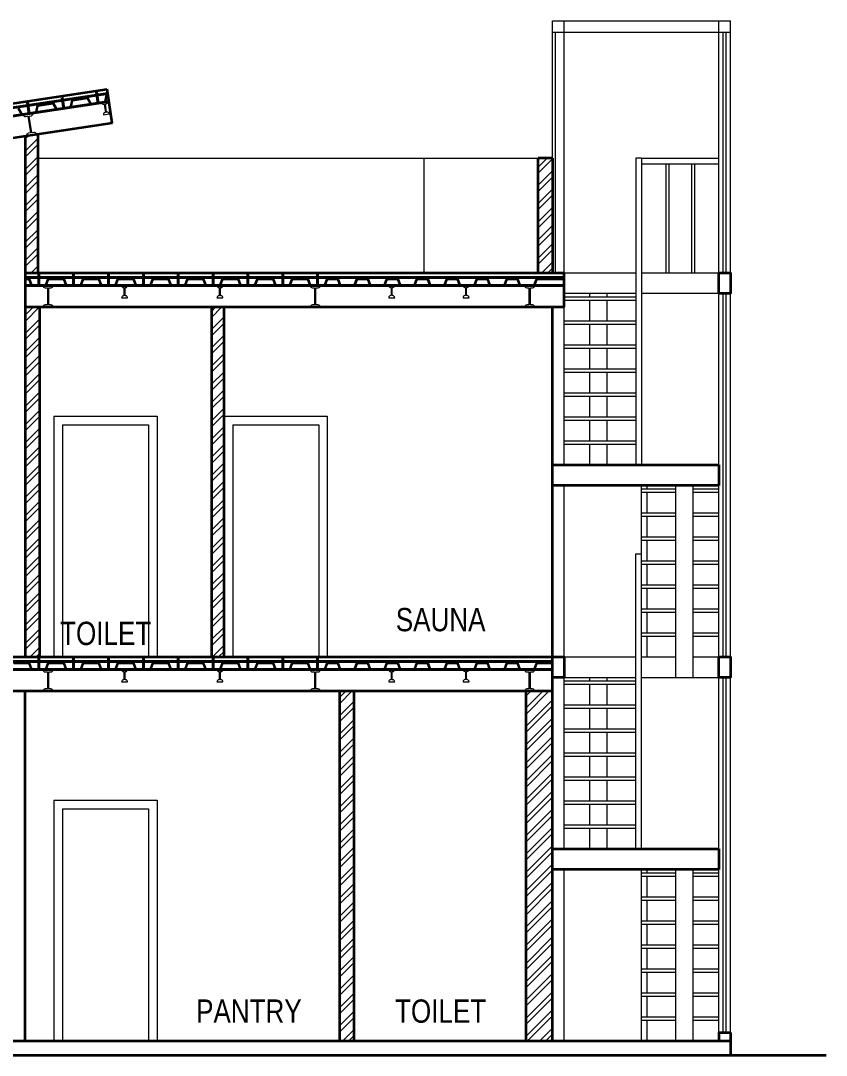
# Model space of a CAD drawing. Header units: millimetres. Extents: x 19543921 to 20171754, y -3528062 to -3222959.
# Drawn here: x 19776344 to 19783371, y -3390390 to -3381365 of the extents above; entities that cross this region are included whole.
import ezdxf

# ---------------------------------------------------------------- set-up
doc = ezdxf.new("R2010")
doc.units = ezdxf.units.MM
doc.header["$MEASUREMENT"] = 0
for name, color, linetype, lineweight in [('DOOR', 34, 'Continuous', 15), ('HACTH', 9, 'Continuous', 9), ('hatch LOW', 8, 'Continuous', 5), ('plate', 8, 'Continuous', 30), ('S-Trench', 47, 'Continuous', 40), ('SLAB SECTION', 253, 'Continuous', 40), ('Staircase', 6, 'Continuous', 13), ('steel post', 6, 'Continuous', 20), ('text', 142, 'Continuous', 9), ('wall', 1, 'Continuous', 35), ('wall line', 6, 'Continuous', 13), ('Windows', 4, 'Continuous', 13)]:
    doc.layers.add(name, color=color, linetype=linetype, lineweight=lineweight)
doc.layers.add('SectionCutEdges', color=7, linetype='Continuous')
doc.styles.add('DIM', font='arial.ttf', dxfattribs={"width": 0.8, "height": 45})
pattern_1 = [(45, (-371412.27, 129795.7), (-79.5495129, 79.5495129), []), (45, (-371359.24, 129795.7), (-79.5495129, 79.5495129), [])]

msp = doc.modelspace()

# ---------------------------------------------------------------- hatches: boundary and pattern name
at = {"layer": 'HACTH', "linetype": 'Continuous', "ltscale": 1000}
h = msp.add_hatch(dxfattribs=at)
h.set_pattern_fill('ANSI32', color=0, scale=300)
h.set_pattern_definition(pattern_1)
h.paths.add_polyline_path([(19776493.1, -3382355.8), (19776383.1, -3382372.4), (19776383.1, -3383564.7), (19776493.1, -3383564.7)])
h.paths.add_polyline_path([(19780983.2, -3382564.7), (19780858.2, -3382564.7), (19780858.2, -3383564.7), (19780983.2, -3383564.7)])
h = msp.add_hatch(dxfattribs=at)
h.set_pattern_fill('ANSI32', color=0, scale=300)
h.set_pattern_definition(pattern_1)
h.paths.add_polyline_path([(19776508.1, -3383864.7), (19776383.1, -3383864.7), (19776383.1, -3386914.7), (19776508.1, -3386914.7)])
h.paths.add_polyline_path([(19778118.1, -3383864.7), (19778008.1, -3383864.7), (19778008.1, -3386914.7), (19778118.1, -3386914.7)])
h = msp.add_hatch(dxfattribs=at)
h.set_pattern_fill('ANSI32', color=0, scale=300)
h.set_pattern_definition([(45, (-371412.27, 129445.7), (-79.5495129, 79.5495129), []), (45, (-371359.24, 129445.7), (-79.5495129, 79.5495129), [])])
h.paths.add_polyline_path([(19779253.2, -3387214.7), (19779128.2, -3387214.7), (19779128.2, -3390264.7), (19779253.2, -3390264.7)])
h = msp.add_hatch(dxfattribs=at)
h.set_pattern_fill('ANSI32', color=0, scale=300)
h.set_pattern_definition(pattern_1)
h.paths.add_polyline_path([(19780983.2, -3387214.7), (19780753.2, -3387214.7), (19780753.2, -3390264.7), (19780983.2, -3390264.7)])

# ---------------------------------------------------------------- linework, layer by layer
at = {"layer": 'DOOR', "linetype": 'Continuous', "ltscale": 1000}
for p, q in [((19776633.1, -3384814.7), (19777533.1, -3384814.7)), ((19776633.1, -3384814.7), (19776633.1, -3386914.7)), ((19777533.1, -3384814.7), (19777533.1, -3386914.7)), ((19776708.1, -3384889.7), (19777458.1, -3384889.7)), ((19776708.1, -3384889.7), (19776708.1, -3386914.7)), ((19777458.1, -3384889.7), (19777458.1, -3386914.7)), ((19776633.1, -3388164.7), (19777533.1, -3388164.7)), ((19776633.1, -3388164.7), (19776633.1, -3390264.7)), ((19777533.1, -3388164.7), (19777533.1, -3390264.7)), ((19776708.1, -3388239.7), (19777458.1, -3388239.7)), ((19776708.1, -3388239.7), (19776708.1, -3390264.7)), ((19777458.1, -3388239.7), (19777458.1, -3390264.7))]:
    msp.add_line(p, q, dxfattribs=at)
at = {"layer": 'HACTH', "linetype": 'Continuous', "ltscale": 1000}
for p, q in [((19781083.2, -3383564.7), (19781083.2, -3381464.7)), ((19782433.9, -3385239.7), (19782433.9, -3381464.7)), ((19782533.9, -3386914.7), (19782533.9, -3381464.7)), ((19781758.9, -3382564.7), (19781708.9, -3382564.7)), ((19781708.9, -3382564.7), (19781708.9, -3385239.7)), ((19781758.9, -3382564.7), (19781758.9, -3385239.7)), ((19781758.9, -3382564.7), (19782433.9, -3382564.7)), ((19781758.9, -3382614.7), (19782433.9, -3382614.7)), ((19781971.4, -3382614.7), (19781971.4, -3383564.7)), ((19781996.4, -3382614.7), (19781996.4, -3383564.7)), ((19782196.4, -3382614.7), (19782196.4, -3383564.7)), ((19782221.4, -3382614.7), (19782221.4, -3383564.7)), ((19781308.6, -3383774.1), (19781308.6, -3383744.7)), ((19781308.6, -3383983.4), (19781308.6, -3383804.1)), ((19781458.6, -3383774.1), (19781458.6, -3383744.7)), ((19781458.6, -3383983.4), (19781458.6, -3383804.1)), ((19781308.6, -3384192.8), (19781308.6, -3384013.4)), ((19781458.6, -3384192.8), (19781458.6, -3384013.4)), ((19781308.6, -3384402.2), (19781308.6, -3384222.8)), ((19781458.6, -3384402.2), (19781458.6, -3384222.8)), ((19781308.6, -3384611.6), (19781308.6, -3384432.2)), ((19781458.6, -3384611.6), (19781458.6, -3384432.2)), ((19781308.6, -3384820.9), (19781308.6, -3384641.6)), ((19781458.6, -3384820.9), (19781458.6, -3384641.6)), ((19781308.6, -3385030.3), (19781308.6, -3384850.9)), ((19781458.6, -3385030.3), (19781458.6, -3384850.9)), ((19781308.6, -3385239.7), (19781308.6, -3385060.3)), ((19781458.6, -3385239.7), (19781458.6, -3385060.3)), ((19781758.9, -3386944.7), (19781758.9, -3385419.7)), ((19781808.9, -3385449.1), (19781808.9, -3385419.7)), ((19782059.3, -3387094.7), (19782059.3, -3385419.7)), ((19782209.3, -3387094.7), (19782209.3, -3385419.7)), ((19782433.9, -3386914.7), (19782433.9, -3385419.7)), ((19781808.9, -3385658.4), (19781808.9, -3385479.1)), ((19781808.9, -3385867.8), (19781808.9, -3385688.4)), ((19781808.9, -3386077.2), (19781808.9, -3385897.8)), ((19781708.9, -3388589.7), (19781708.9, -3386014.7)), ((19781708.9, -3386014.7), (19781758.9, -3386014.7)), ((19781808.9, -3386286.6), (19781808.9, -3386107.2)), ((19781808.9, -3386495.9), (19781808.9, -3386316.6)), ((19781808.9, -3386705.3), (19781808.9, -3386525.9)), ((19781808.9, -3386914.7), (19781808.9, -3386735.3)), ((19781758.9, -3388589.7), (19781758.9, -3386944.7)), ((19781083.2, -3387094.7), (19781708.9, -3387094.7)), ((19781308.6, -3387124.1), (19781308.6, -3387094.7)), ((19781308.6, -3387333.4), (19781308.6, -3387154.1)), ((19781458.6, -3387124.1), (19781458.6, -3387094.7)), ((19781458.6, -3387333.4), (19781458.6, -3387154.1)), ((19781758.9, -3387094.7), (19782433.9, -3387094.7)), ((19782433.9, -3388589.7), (19782433.9, -3387094.7)), ((19782533.9, -3390189.7), (19782533.9, -3387094.7)), ((19781308.6, -3387542.8), (19781308.6, -3387363.4)), ((19781458.6, -3387542.8), (19781458.6, -3387363.4)), ((19781308.6, -3387752.2), (19781308.6, -3387572.8)), ((19781458.6, -3387752.2), (19781458.6, -3387572.8)), ((19781308.6, -3387961.6), (19781308.6, -3387782.2)), ((19781458.6, -3387961.6), (19781458.6, -3387782.2)), ((19781308.6, -3388170.9), (19781308.6, -3387991.6)), ((19781458.6, -3388170.9), (19781458.6, -3387991.6)), ((19781308.6, -3388380.3), (19781308.6, -3388200.9)), ((19781458.6, -3388380.3), (19781458.6, -3388200.9)), ((19781308.6, -3388589.7), (19781308.6, -3388410.3)), ((19781458.6, -3388589.7), (19781458.6, -3388410.3)), ((19781758.9, -3390264.7), (19781758.9, -3388769.7)), ((19781808.9, -3388799.1), (19781808.9, -3388769.7)), ((19782059.3, -3390264.7), (19782059.3, -3388769.7)), ((19782209.3, -3390264.7), (19782209.3, -3388769.7)), ((19782433.9, -3390189.7), (19782433.9, -3388769.7)), ((19781808.9, -3389008.4), (19781808.9, -3388829.1)), ((19781808.9, -3389217.8), (19781808.9, -3389038.4)), ((19781808.9, -3389427.2), (19781808.9, -3389247.8)), ((19781808.9, -3389636.6), (19781808.9, -3389457.2)), ((19781808.9, -3389845.9), (19781808.9, -3389666.6)), ((19781808.9, -3390055.3), (19781808.9, -3389875.9)), ((19781808.9, -3390264.7), (19781808.9, -3390085.3))]:
    msp.add_line(p, q, dxfattribs=at)
for points in [[(19781083.2, -3383564.7), (19781708.9, -3383564.7)], [(19781758.9, -3383564.7), (19782433.9, -3383564.7)], [(19781708.9, -3383744.7), (19781083.2, -3383744.7)], [(19781083.2, -3383774.1), (19781708.9, -3383774.1)], [(19781708.9, -3383804.1), (19781083.2, -3383804.1)], [(19782433.9, -3383744.7), (19781758.9, -3383744.7)], [(19781083.2, -3383983.4), (19781708.9, -3383983.4)], [(19781708.9, -3384013.4), (19781083.2, -3384013.4)], [(19781083.2, -3384192.8), (19781708.9, -3384192.8)], [(19781708.9, -3384222.8), (19781083.2, -3384222.8)], [(19781083.2, -3384402.2), (19781708.9, -3384402.2)], [(19781708.9, -3384432.2), (19781083.2, -3384432.2)], [(19781083.2, -3384611.6), (19781708.9, -3384611.6)], [(19781708.9, -3384641.6), (19781083.2, -3384641.6)], [(19781083.2, -3384820.9), (19781708.9, -3384820.9)], [(19781708.9, -3384850.9), (19781083.2, -3384850.9)], [(19781083.2, -3385030.3), (19781708.9, -3385030.3)], [(19781708.9, -3385060.3), (19781083.2, -3385060.3)], [(19782059.3, -3385479.1), (19781758.9, -3385479.1), (19781758.9, -3385449.1), (19782059.3, -3385449.1)], [(19782209.3, -3385449.1), (19782433.9, -3385449.1)], [(19782433.9, -3385479.1), (19782209.3, -3385479.1)], [(19782059.3, -3385688.4), (19781758.9, -3385688.4), (19781758.9, -3385658.4), (19782059.3, -3385658.4)], [(19782209.3, -3385658.4), (19782433.9, -3385658.4)], [(19782433.9, -3385688.4), (19782209.3, -3385688.4)], [(19782059.3, -3385897.8), (19781758.9, -3385897.8), (19781758.9, -3385867.8), (19782059.3, -3385867.8)], [(19782209.3, -3385867.8), (19782433.9, -3385867.8)], [(19782433.9, -3385897.8), (19782209.3, -3385897.8)], [(19782059.3, -3386107.2), (19781758.9, -3386107.2), (19781758.9, -3386077.2), (19782059.3, -3386077.2)], [(19782209.3, -3386077.2), (19782433.9, -3386077.2)], [(19782433.9, -3386107.2), (19782209.3, -3386107.2)], [(19782059.3, -3386316.6), (19781758.9, -3386316.6), (19781758.9, -3386286.6), (19782059.3, -3386286.6)], [(19782209.3, -3386286.6), (19782433.9, -3386286.6)], [(19782433.9, -3386316.6), (19782209.3, -3386316.6)], [(19782059.3, -3386525.9), (19781758.9, -3386525.9), (19781758.9, -3386495.9), (19782059.3, -3386495.9)], [(19782209.3, -3386495.9), (19782433.9, -3386495.9)], [(19782433.9, -3386525.9), (19782209.3, -3386525.9)], [(19782059.3, -3386735.3), (19781758.9, -3386735.3), (19781758.9, -3386705.3), (19782059.3, -3386705.3)], [(19782209.3, -3386705.3), (19782433.9, -3386705.3)], [(19782433.9, -3386735.3), (19782209.3, -3386735.3)], [(19781083.2, -3386914.7), (19781708.9, -3386914.7)], [(19781758.9, -3386914.7), (19782059.3, -3386914.7)], [(19782209.3, -3386914.7), (19782433.9, -3386914.7)], [(19781083.2, -3387124.1), (19781708.9, -3387124.1)], [(19781708.9, -3387154.1), (19781083.2, -3387154.1)], [(19781083.2, -3387333.4), (19781708.9, -3387333.4)], [(19781708.9, -3387363.4), (19781083.2, -3387363.4)], [(19781083.2, -3387542.8), (19781708.9, -3387542.8)], [(19781708.9, -3387572.8), (19781083.2, -3387572.8)], [(19781083.2, -3387752.2), (19781708.9, -3387752.2)], [(19781708.9, -3387782.2), (19781083.2, -3387782.2)], [(19781083.2, -3387961.6), (19781708.9, -3387961.6)], [(19781708.9, -3387991.6), (19781083.2, -3387991.6)], [(19781083.2, -3388170.9), (19781708.9, -3388170.9)], [(19781708.9, -3388200.9), (19781083.2, -3388200.9)], [(19781083.2, -3388380.3), (19781708.9, -3388380.3)], [(19781708.9, -3388410.3), (19781083.2, -3388410.3)], [(19782059.3, -3388829.1), (19781758.9, -3388829.1), (19781758.9, -3388799.1), (19782059.3, -3388799.1)], [(19782209.3, -3388799.1), (19782433.9, -3388799.1)], [(19782433.9, -3388829.1), (19782209.3, -3388829.1)], [(19782059.3, -3389038.4), (19781758.9, -3389038.4), (19781758.9, -3389008.4), (19782059.3, -3389008.4)], [(19782209.3, -3389008.4), (19782433.9, -3389008.4)], [(19782433.9, -3389038.4), (19782209.3, -3389038.4)], [(19782059.3, -3389247.8), (19781758.9, -3389247.8), (19781758.9, -3389217.8), (19782059.3, -3389217.8)], [(19782209.3, -3389217.8), (19782433.9, -3389217.8)], [(19782433.9, -3389247.8), (19782209.3, -3389247.8)], [(19782059.3, -3389457.2), (19781758.9, -3389457.2), (19781758.9, -3389427.2), (19782059.3, -3389427.2)], [(19782209.3, -3389427.2), (19782433.9, -3389427.2)], [(19782433.9, -3389457.2), (19782209.3, -3389457.2)], [(19782059.3, -3389666.6), (19781758.9, -3389666.6), (19781758.9, -3389636.6), (19782059.3, -3389636.6)], [(19782209.3, -3389636.6), (19782433.9, -3389636.6)], [(19782433.9, -3389666.6), (19782209.3, -3389666.6)], [(19782059.3, -3389875.9), (19781758.9, -3389875.9), (19781758.9, -3389845.9), (19782059.3, -3389845.9)], [(19782209.3, -3389845.9), (19782433.9, -3389845.9)], [(19782433.9, -3389875.9), (19782209.3, -3389875.9)], [(19782059.3, -3390085.3), (19781758.9, -3390085.3), (19781758.9, -3390055.3), (19782059.3, -3390055.3)], [(19782209.3, -3390055.3), (19782433.9, -3390055.3)], [(19782433.9, -3390085.3), (19782209.3, -3390085.3)]]:
    msp.add_lwpolyline(points, dxfattribs=at)
at = {"layer": 'hatch LOW', "linetype": 'Continuous', "ltscale": 1000}
msp.add_line((19779863.2, -3382564.7), (19780858.2, -3382564.7), dxfattribs=at)
at = {"layer": 'plate', "lineweight": 25, "ltscale": 0.125}
for p, q in [((19777083.7, -3382074.3), (19777095.8, -3382016.5)), ((19777095.8, -3382016.5), (19777106.4, -3382014.9)), ((19776482.4, -3382165), (19776494.6, -3382107.2)), ((19776494.6, -3382107.2), (19776626.9, -3382087.3)), ((19776655.5, -3382138.9), (19776626.9, -3382087.3)), ((19776783, -3382119.6), (19776795.2, -3382061.9)), ((19776795.2, -3382061.9), (19776927.5, -3382041.9)), ((19776956.1, -3382093.5), (19776927.5, -3382041.9)), ((19776956.1, -3382093.5), (19777083.7, -3382074.3)), ((19776354.9, -3382184.2), (19776326.2, -3382132.7)), ((19776354.9, -3382184.2), (19776482.4, -3382165)), ((19776655.5, -3382138.9), (19776783, -3382119.6)), ((19776383.1, -3383619.1), (19776416.7, -3383619.1)), ((19776437.3, -3383674.4), (19776416.7, -3383619.1)), ((19776566.3, -3383674.4), (19776586.9, -3383619.1)), ((19776586.9, -3383619.1), (19776720.7, -3383619.1)), ((19776741.3, -3383674.4), (19776720.7, -3383619.1)), ((19776870.3, -3383674.4), (19776890.9, -3383619.1)), ((19776890.9, -3383619.1), (19777024.7, -3383619.1)), ((19777045.4, -3383674.4), (19777024.7, -3383619.1)), ((19777174.3, -3383674.4), (19777195, -3383619.1)), ((19777195, -3383619.1), (19777328.8, -3383619.1)), ((19777349.4, -3383674.4), (19777328.8, -3383619.1)), ((19777478.4, -3383674.4), (19777499, -3383619.1)), ((19777499, -3383619.1), (19777632.8, -3383619.1)), ((19777653.4, -3383674.4), (19777632.8, -3383619.1)), ((19777782.4, -3383674.4), (19777803.1, -3383619.1)), ((19777803.1, -3383619.1), (19777936.9, -3383619.1)), ((19777957.5, -3383674.4), (19777936.9, -3383619.1)), ((19778086.5, -3383674.4), (19778107.1, -3383619.1)), ((19778107.1, -3383619.1), (19778240.9, -3383619.1)), ((19778261.5, -3383674.4), (19778240.9, -3383619.1)), ((19778390.5, -3383674.4), (19778411.1, -3383619.1)), ((19778411.1, -3383619.1), (19778544.9, -3383619.1)), ((19778565.6, -3383674.4), (19778544.9, -3383619.1)), ((19778694.5, -3383674.4), (19778715.2, -3383619.1)), ((19778715.2, -3383619.1), (19778849, -3383619.1)), ((19778869.6, -3383674.4), (19778849, -3383619.1)), ((19778998.6, -3383674.4), (19779019.2, -3383619.1)), ((19779019.2, -3383619.1), (19779113.2, -3383619.1)), ((19779130.8, -3383674.4), (19779110.2, -3383619.1)), ((19779259.8, -3383674.4), (19779280.4, -3383619.1)), ((19779280.4, -3383619.1), (19779374.4, -3383619.1)), ((19779392, -3383674.4), (19779371.4, -3383619.1)), ((19779521, -3383674.4), (19779541.6, -3383619.1)), ((19779541.6, -3383619.1), (19779635.6, -3383619.1)), ((19779653.2, -3383674.4), (19779632.5, -3383619.1)), ((19779782.2, -3383674.4), (19779802.8, -3383619.1)), ((19779802.8, -3383619.1), (19779896.8, -3383619.1)), ((19779914.4, -3383674.4), (19779893.7, -3383619.1)), ((19780043.4, -3383674.4), (19780064, -3383619.1)), ((19780064, -3383619.1), (19780158, -3383619.1)), ((19780175.6, -3383674.4), (19780154.9, -3383619.1)), ((19780304.5, -3383674.4), (19780325.2, -3383619.1)), ((19780325.2, -3383619.1), (19780419.2, -3383619.1)), ((19780436.8, -3383674.4), (19780416.1, -3383619.1)), ((19780565.7, -3383674.4), (19780586.4, -3383619.1)), ((19780586.4, -3383619.1), (19780680.4, -3383619.1)), ((19780697.9, -3383674.4), (19780677.3, -3383619.1)), ((19780826.9, -3383674.4), (19780847.6, -3383619.1)), ((19780847.6, -3383619.1), (19781083.2, -3383619.1)), ((19776437.3, -3383674.4), (19776566.3, -3383674.4)), ((19776741.3, -3383674.4), (19776870.3, -3383674.4)), ((19777045.4, -3383674.4), (19777174.3, -3383674.4)), ((19777349.4, -3383674.4), (19777478.4, -3383674.4)), ((19777653.4, -3383674.4), (19777782.4, -3383674.4)), ((19777957.5, -3383674.4), (19778086.5, -3383674.4)), ((19778261.5, -3383674.4), (19778390.5, -3383674.4)), ((19778565.6, -3383674.4), (19778694.5, -3383674.4)), ((19778869.6, -3383674.4), (19778998.6, -3383674.4)), ((19776282.9, -3386969.1), (19776416.7, -3386969.1)), ((19776437.3, -3387024.4), (19776416.7, -3386969.1)), ((19776566.3, -3387024.4), (19776586.9, -3386969.1)), ((19776586.9, -3386969.1), (19776720.7, -3386969.1)), ((19776741.3, -3387024.4), (19776720.7, -3386969.1)), ((19776870.3, -3387024.4), (19776890.9, -3386969.1)), ((19776890.9, -3386969.1), (19777024.7, -3386969.1)), ((19777045.4, -3387024.4), (19777024.7, -3386969.1)), ((19777174.3, -3387024.4), (19777195, -3386969.1)), ((19777195, -3386969.1), (19777328.8, -3386969.1)), ((19777349.4, -3387024.4), (19777328.8, -3386969.1)), ((19777478.4, -3387024.4), (19777499, -3386969.1)), ((19777499, -3386969.1), (19777632.8, -3386969.1)), ((19777653.4, -3387024.4), (19777632.8, -3386969.1)), ((19777782.4, -3387024.4), (19777803.1, -3386969.1)), ((19777803.1, -3386969.1), (19777936.9, -3386969.1)), ((19777957.5, -3387024.4), (19777936.9, -3386969.1)), ((19778086.5, -3387024.4), (19778107.1, -3386969.1)), ((19778107.1, -3386969.1), (19778240.9, -3386969.1)), ((19778261.5, -3387024.4), (19778240.9, -3386969.1)), ((19778390.5, -3387024.4), (19778411.1, -3386969.1)), ((19778411.1, -3386969.1), (19778544.9, -3386969.1)), ((19778565.6, -3387024.4), (19778544.9, -3386969.1)), ((19778694.5, -3387024.4), (19778715.2, -3386969.1)), ((19778715.2, -3386969.1), (19778849, -3386969.1)), ((19778869.6, -3387024.4), (19778849, -3386969.1)), ((19778998.6, -3387024.4), (19779019.2, -3386969.1)), ((19779019.2, -3386969.1), (19779113.2, -3386969.1)), ((19779130.8, -3387024.4), (19779110.2, -3386969.1)), ((19779259.8, -3387024.4), (19779280.4, -3386969.1)), ((19779280.4, -3386969.1), (19779374.4, -3386969.1)), ((19779392, -3387024.4), (19779371.4, -3386969.1)), ((19779521, -3387024.4), (19779541.6, -3386969.1)), ((19779541.6, -3386969.1), (19779635.6, -3386969.1)), ((19779653.2, -3387024.4), (19779632.5, -3386969.1)), ((19779782.2, -3387024.4), (19779802.8, -3386969.1)), ((19779802.8, -3386969.1), (19779896.8, -3386969.1)), ((19779914.4, -3387024.4), (19779893.7, -3386969.1)), ((19780043.4, -3387024.4), (19780064, -3386969.1)), ((19780064, -3386969.1), (19780158, -3386969.1)), ((19780175.6, -3387024.4), (19780154.9, -3386969.1)), ((19780304.5, -3387024.4), (19780325.2, -3386969.1)), ((19780325.2, -3386969.1), (19780419.2, -3386969.1)), ((19780436.8, -3387024.4), (19780416.1, -3386969.1)), ((19780565.7, -3387024.4), (19780586.4, -3386969.1)), ((19780586.4, -3386969.1), (19780680.4, -3386969.1)), ((19780697.9, -3387024.4), (19780677.3, -3386969.1)), ((19780826.9, -3387024.4), (19780847.6, -3386969.1)), ((19780847.6, -3386969.1), (19780983.2, -3386969.1)), ((19776437.3, -3387024.4), (19776566.3, -3387024.4)), ((19776741.3, -3387024.4), (19776870.3, -3387024.4)), ((19777045.4, -3387024.4), (19777174.3, -3387024.4)), ((19777349.4, -3387024.4), (19777478.4, -3387024.4)), ((19777653.4, -3387024.4), (19777782.4, -3387024.4)), ((19777957.5, -3387024.4), (19778086.5, -3387024.4)), ((19778261.5, -3387024.4), (19778390.5, -3387024.4)), ((19778565.6, -3387024.4), (19778694.5, -3387024.4)), ((19778869.6, -3387024.4), (19778998.6, -3387024.4))]:
    msp.add_line(p, q, dxfattribs=at)
at = {"layer": 'S-Trench', "color": 3}
for p, q in [((19771007.1, -3382919.5), (19777104.1, -3381999.4)), ((19771017.7, -3382989.7), (19777114.7, -3382069.6)), ((19776383.1, -3383603.4), (19781083.2, -3383603.4)), ((19776383.1, -3383674.4), (19781083.2, -3383674.4)), ((19771613.2, -3386953.4), (19780983.2, -3386953.4)), ((19771613.2, -3387024.4), (19780983.2, -3387024.4))]:
    msp.add_line(p, q, dxfattribs=at)
at = {"layer": 'S-Trench'}
for p, q in [((19777019.9, -3382083.9), (19777005.5, -3381988.2)), ((19776418.6, -3382174.6), (19776404.2, -3382078.9)), ((19776719.3, -3382129.2), (19776704.8, -3382033.5)), ((19776501.8, -3383674.4), (19776501.8, -3383577.6)), ((19776805.8, -3383674.4), (19776805.8, -3383577.6)), ((19777109.9, -3383674.4), (19777109.9, -3383577.6)), ((19777413.9, -3383674.4), (19777413.9, -3383577.6)), ((19777717.9, -3383674.4), (19777717.9, -3383577.6)), ((19778022, -3383674.4), (19778022, -3383577.6)), ((19778326, -3383674.4), (19778326, -3383577.6)), ((19778630.1, -3383674.4), (19778630.1, -3383577.6)), ((19778934.1, -3383674.4), (19778934.1, -3383577.6)), ((19776501.8, -3387024.4), (19776501.8, -3386927.6)), ((19776805.8, -3387024.4), (19776805.8, -3386927.6)), ((19777109.9, -3387024.4), (19777109.9, -3386927.6)), ((19777413.9, -3387024.4), (19777413.9, -3386927.6)), ((19777717.9, -3387024.4), (19777717.9, -3386927.6)), ((19778022, -3387024.4), (19778022, -3386927.6)), ((19778326, -3387024.4), (19778326, -3386927.6)), ((19778630.1, -3387024.4), (19778630.1, -3386927.6)), ((19778934.1, -3387024.4), (19778934.1, -3386927.6))]:
    msp.add_line(p, q, dxfattribs=at)
at = {"layer": 'SectionCutEdges'}
for p, q in [((19776383.1, -3382921.1), (19776383.1, -3382744.1)), ((19780983.2, -3383564.7), (19780908.2, -3383564.7))]:
    msp.add_line(p, q, dxfattribs=at)
at = {"layer": 'SLAB SECTION', "lineweight": 25, "ltscale": 0.125}
for p, q in [((19777080, -3382070.3), (19777092.1, -3382012.6)), ((19777092.1, -3382012.6), (19777105.8, -3382010.5)), ((19776478.7, -3382161.1), (19776490.9, -3382103.3)), ((19776490.9, -3382103.3), (19776629.2, -3382082.5)), ((19776657.9, -3382134), (19776629.2, -3382082.5)), ((19776657.9, -3382134), (19776779.4, -3382115.7)), ((19776779.4, -3382115.7), (19776791.5, -3382058)), ((19776791.5, -3382058), (19776929.9, -3382037.1)), ((19776958.5, -3382088.7), (19776929.9, -3382037.1)), ((19776958.5, -3382088.7), (19777080, -3382070.3)), ((19776357.3, -3382179.4), (19776328.6, -3382127.8)), ((19776357.3, -3382179.4), (19776478.7, -3382161.1)), ((19776383.1, -3383614.7), (19776419.7, -3383614.7)), ((19776440.4, -3383670), (19776419.7, -3383614.7)), ((19776563.2, -3383670), (19776583.8, -3383614.7)), ((19776583.8, -3383614.7), (19776723.8, -3383614.7)), ((19776744.4, -3383670), (19776723.8, -3383614.7)), ((19776867.2, -3383670), (19776887.9, -3383614.7)), ((19776887.9, -3383614.7), (19777027.8, -3383614.7)), ((19777048.4, -3383670), (19777027.8, -3383614.7)), ((19777171.3, -3383670), (19777191.9, -3383614.7)), ((19777191.9, -3383614.7), (19777331.8, -3383614.7)), ((19777352.5, -3383670), (19777331.8, -3383614.7)), ((19777475.3, -3383670), (19777495.9, -3383614.7)), ((19777495.9, -3383614.7), (19777635.9, -3383614.7)), ((19777656.5, -3383670), (19777635.9, -3383614.7)), ((19777779.4, -3383670), (19777800, -3383614.7)), ((19777800, -3383614.7), (19777939.9, -3383614.7)), ((19777960.6, -3383670), (19777939.9, -3383614.7)), ((19778083.4, -3383670), (19778104, -3383614.7)), ((19778104, -3383614.7), (19778244, -3383614.7)), ((19778264.6, -3383670), (19778244, -3383614.7)), ((19778387.4, -3383670), (19778408.1, -3383614.7)), ((19778408.1, -3383614.7), (19778548, -3383614.7)), ((19778568.6, -3383670), (19778548, -3383614.7)), ((19778691.5, -3383670), (19778712.1, -3383614.7)), ((19778712.1, -3383614.7), (19778852, -3383614.7)), ((19778872.7, -3383670), (19778852, -3383614.7)), ((19778995.5, -3383670), (19779016.1, -3383614.7)), ((19779016.1, -3383614.7), (19779113.2, -3383614.7)), ((19779133.9, -3383670), (19779113.2, -3383614.7)), ((19779256.7, -3383670), (19779277.3, -3383614.7)), ((19779277.3, -3383614.7), (19779374.4, -3383614.7)), ((19779395.1, -3383670), (19779374.4, -3383614.7)), ((19779517.9, -3383670), (19779538.5, -3383614.7)), ((19779538.5, -3383614.7), (19779635.6, -3383614.7)), ((19779656.2, -3383670), (19779635.6, -3383614.7)), ((19779779.1, -3383670), (19779799.7, -3383614.7)), ((19779799.7, -3383614.7), (19779896.8, -3383614.7)), ((19779917.4, -3383670), (19779896.8, -3383614.7)), ((19780040.3, -3383670), (19780060.9, -3383614.7)), ((19780060.9, -3383614.7), (19780158, -3383614.7)), ((19780178.6, -3383670), (19780158, -3383614.7)), ((19780301.5, -3383670), (19780322.1, -3383614.7)), ((19780322.1, -3383614.7), (19780419.2, -3383614.7)), ((19780439.8, -3383670), (19780419.2, -3383614.7)), ((19780562.7, -3383670), (19780583.3, -3383614.7)), ((19780583.3, -3383614.7), (19780680.4, -3383614.7)), ((19780701, -3383670), (19780680.4, -3383614.7)), ((19780823.9, -3383670), (19780844.5, -3383614.7)), ((19780844.5, -3383614.7), (19781083.2, -3383614.7)), ((19776440.4, -3383670), (19776563.2, -3383670)), ((19776744.4, -3383670), (19776867.2, -3383670)), ((19777048.4, -3383670), (19777171.3, -3383670)), ((19777352.5, -3383670), (19777475.3, -3383670)), ((19777656.5, -3383670), (19777779.4, -3383670)), ((19777960.6, -3383670), (19778083.4, -3383670)), ((19778264.6, -3383670), (19778387.4, -3383670)), ((19778568.6, -3383670), (19778691.5, -3383670)), ((19778872.7, -3383670), (19778995.5, -3383670)), ((19779133.9, -3383670), (19779256.7, -3383670)), ((19779395.1, -3383670), (19779517.9, -3383670)), ((19779656.2, -3383670), (19779779.1, -3383670)), ((19779917.4, -3383670), (19780040.3, -3383670)), ((19780178.6, -3383670), (19780301.5, -3383670)), ((19780439.8, -3383670), (19780562.7, -3383670)), ((19780701, -3383670), (19780823.9, -3383670)), ((19776279.8, -3386964.7), (19776419.7, -3386964.7)), ((19776440.4, -3387020), (19776419.7, -3386964.7)), ((19776563.2, -3387020), (19776583.8, -3386964.7)), ((19776583.8, -3386964.7), (19776723.8, -3386964.7)), ((19776744.4, -3387020), (19776723.8, -3386964.7)), ((19776867.2, -3387020), (19776887.9, -3386964.7)), ((19776887.9, -3386964.7), (19777027.8, -3386964.7)), ((19777048.4, -3387020), (19777027.8, -3386964.7)), ((19777171.3, -3387020), (19777191.9, -3386964.7)), ((19777191.9, -3386964.7), (19777331.8, -3386964.7)), ((19777352.5, -3387020), (19777331.8, -3386964.7)), ((19777475.3, -3387020), (19777495.9, -3386964.7)), ((19777495.9, -3386964.7), (19777635.9, -3386964.7)), ((19777656.5, -3387020), (19777635.9, -3386964.7)), ((19777779.4, -3387020), (19777800, -3386964.7)), ((19777800, -3386964.7), (19777939.9, -3386964.7)), ((19777960.6, -3387020), (19777939.9, -3386964.7)), ((19778083.4, -3387020), (19778104, -3386964.7)), ((19778104, -3386964.7), (19778244, -3386964.7)), ((19778264.6, -3387020), (19778244, -3386964.7)), ((19778387.4, -3387020), (19778408.1, -3386964.7)), ((19778408.1, -3386964.7), (19778548, -3386964.7)), ((19778568.6, -3387020), (19778548, -3386964.7)), ((19778691.5, -3387020), (19778712.1, -3386964.7)), ((19778712.1, -3386964.7), (19778852, -3386964.7)), ((19778872.7, -3387020), (19778852, -3386964.7)), ((19778995.5, -3387020), (19779016.1, -3386964.7)), ((19779016.1, -3386964.7), (19779113.2, -3386964.7)), ((19779133.9, -3387020), (19779113.2, -3386964.7)), ((19779256.7, -3387020), (19779277.3, -3386964.7)), ((19779277.3, -3386964.7), (19779374.4, -3386964.7)), ((19779395.1, -3387020), (19779374.4, -3386964.7)), ((19779517.9, -3387020), (19779538.5, -3386964.7)), ((19779538.5, -3386964.7), (19779635.6, -3386964.7)), ((19779656.2, -3387020), (19779635.6, -3386964.7)), ((19779779.1, -3387020), (19779799.7, -3386964.7)), ((19779799.7, -3386964.7), (19779896.8, -3386964.7)), ((19779917.4, -3387020), (19779896.8, -3386964.7)), ((19780040.3, -3387020), (19780060.9, -3386964.7)), ((19780060.9, -3386964.7), (19780158, -3386964.7)), ((19780178.6, -3387020), (19780158, -3386964.7)), ((19780301.5, -3387020), (19780322.1, -3386964.7)), ((19780322.1, -3386964.7), (19780419.2, -3386964.7)), ((19780439.8, -3387020), (19780419.2, -3386964.7)), ((19780562.7, -3387020), (19780583.3, -3386964.7)), ((19780583.3, -3386964.7), (19780680.4, -3386964.7)), ((19780701, -3387020), (19780680.4, -3386964.7)), ((19780823.9, -3387020), (19780844.5, -3386964.7)), ((19780844.5, -3386964.7), (19780983.2, -3386964.7)), ((19776440.4, -3387020), (19776563.2, -3387020)), ((19776744.4, -3387020), (19776867.2, -3387020)), ((19777048.4, -3387020), (19777171.3, -3387020)), ((19777352.5, -3387020), (19777475.3, -3387020)), ((19777656.5, -3387020), (19777779.4, -3387020)), ((19777960.6, -3387020), (19778083.4, -3387020)), ((19778264.6, -3387020), (19778387.4, -3387020)), ((19778568.6, -3387020), (19778691.5, -3387020)), ((19778872.7, -3387020), (19778995.5, -3387020)), ((19779133.9, -3387020), (19779256.7, -3387020)), ((19779395.1, -3387020), (19779517.9, -3387020)), ((19779656.2, -3387020), (19779779.1, -3387020)), ((19779917.4, -3387020), (19780040.3, -3387020)), ((19780178.6, -3387020), (19780301.5, -3387020)), ((19780439.8, -3387020), (19780562.7, -3387020)), ((19780701, -3387020), (19780823.9, -3387020))]:
    msp.add_line(p, q, dxfattribs=at)
at = {"layer": 'Staircase', "linetype": 'Continuous', "ltscale": 1000}
for p, q in [((19780983.2, -3381464.7), (19780983.2, -3381364.7)), ((19781083.2, -3381464.7), (19781083.2, -3381364.7)), ((19782433.9, -3381464.7), (19782433.9, -3381364.7)), ((19782533.9, -3381464.7), (19782533.9, -3381364.7)), ((19780983.2, -3381464.7), (19782533.9, -3381464.7)), ((19781083.2, -3385239.7), (19781083.2, -3383864.7)), ((19781083.2, -3388589.7), (19781083.2, -3385419.7)), ((19781083.2, -3390264.7), (19781083.2, -3388769.7))]:
    msp.add_line(p, q, dxfattribs=at)
msp.add_lwpolyline([(19780983.2, -3381364.7), (19782533.9, -3381364.7)], dxfattribs=at)
at = {"layer": 'steel post', "ltscale": 0.125}
for p, q in [((19776452.9, -3382169.5), (19776365.2, -3382182.7)), ((19776387.1, -3382200.9), (19776406.2, -3382198)), ((19776406.2, -3382198), (19776428.2, -3382344.1)), ((19776418.2, -3382196.2), (19776437.3, -3382193.3)), ((19776440.3, -3382342.3), (19776418.2, -3382196.2)), ((19776393.6, -3382370.8), (19776481.2, -3382357.6)), ((19776428.2, -3382344.1), (19776409.1, -3382347)), ((19776459.4, -3382339.4), (19776440.3, -3382342.3)), ((19776627.4, -3383674.4), (19776538.8, -3383674.4)), ((19776557.7, -3383695.7), (19776577, -3383695.7)), ((19776577, -3383695.7), (19776577, -3383843.4)), ((19776589.2, -3383843.4), (19776589.2, -3383695.7)), ((19776589.2, -3383695.7), (19776608.5, -3383695.7)), ((19778957.8, -3383674.4), (19778869.1, -3383674.4)), ((19778888, -3383695.7), (19778907.4, -3383695.7)), ((19778907.4, -3383695.7), (19778907.4, -3383843.7)), ((19778919.5, -3383843.7), (19778919.5, -3383695.7)), ((19778919.5, -3383695.7), (19778938.9, -3383695.7)), ((19780827.8, -3383674.4), (19780739.1, -3383674.4)), ((19780758, -3383695.7), (19780777.4, -3383695.7)), ((19780777.4, -3383695.7), (19780777.4, -3383843.7)), ((19780789.5, -3383843.7), (19780789.5, -3383695.7)), ((19780789.5, -3383695.7), (19780808.9, -3383695.7)), ((19776538.8, -3383864.7), (19776627.4, -3383864.7)), ((19776577, -3383843.4), (19776557.7, -3383843.4)), ((19776608.5, -3383843.4), (19776589.2, -3383843.4)), ((19778869.1, -3383865), (19778957.8, -3383865)), ((19778907.4, -3383843.7), (19778888, -3383843.7)), ((19778938.9, -3383843.7), (19778919.5, -3383843.7)), ((19780739.1, -3383865), (19780827.8, -3383865)), ((19780777.4, -3383843.7), (19780758, -3383843.7)), ((19780808.9, -3383843.7), (19780789.5, -3383843.7)), ((19776627.4, -3387024.4), (19776538.8, -3387024.4)), ((19776557.7, -3387045.7), (19776577, -3387045.7)), ((19776577, -3387045.7), (19776577, -3387193.4)), ((19776589.2, -3387193.4), (19776589.2, -3387045.7)), ((19776589.2, -3387045.7), (19776608.5, -3387045.7)), ((19778957.8, -3387024.4), (19778869.1, -3387024.4)), ((19778888, -3387045.7), (19778907.4, -3387045.7)), ((19778907.4, -3387045.7), (19778907.4, -3387193.7)), ((19778919.5, -3387193.7), (19778919.5, -3387045.7)), ((19778919.5, -3387045.7), (19778938.9, -3387045.7)), ((19780827.8, -3387024.4), (19780739.1, -3387024.4)), ((19780758, -3387045.7), (19780777.4, -3387045.7)), ((19780777.4, -3387045.7), (19780777.4, -3387193.7)), ((19780789.5, -3387193.7), (19780789.5, -3387045.7)), ((19780789.5, -3387045.7), (19780808.9, -3387045.7)), ((19776538.8, -3387214.7), (19776627.4, -3387214.7)), ((19776577, -3387193.4), (19776557.7, -3387193.4)), ((19776608.5, -3387193.4), (19776589.2, -3387193.4)), ((19778869.1, -3387215), (19778957.8, -3387215)), ((19778907.4, -3387193.7), (19778888, -3387193.7)), ((19778938.9, -3387193.7), (19778919.5, -3387193.7)), ((19780739.1, -3387214.7), (19780827.8, -3387214.7)), ((19780777.4, -3387193.7), (19780758, -3387193.7)), ((19780808.9, -3387193.7), (19780789.5, -3387193.7))]:
    msp.add_line(p, q, dxfattribs=at)
for points in [[(19777100.7, -3382071.7), (19777049.4, -3382079.4, 0.386921), (19777068.2, -3382095.1), (19777072.6, -3382094.4), (19777083.2, -3382164.4), (19777078.8, -3382165, 0.386921), (19777065.4, -3382185.6), (19777116.7, -3382177.8, 0.386921), (19777097.9, -3382162.1), (19777093.5, -3382162.8), (19777082.9, -3382092.9), (19777087.3, -3382092.2, 0.386921)], [(19777275.7, -3383674.4), (19777223.8, -3383674.4, 0.386921), (19777240, -3383692.7), (19777244.5, -3383692.7), (19777244.5, -3383763.4), (19777240, -3383763.4, 0.386921), (19777223.8, -3383781.7), (19777275.7, -3383781.7, 0.386921), (19777259.4, -3383763.4), (19777255, -3383763.4), (19777255, -3383692.7), (19777259.4, -3383692.7, 0.386921)], [(19778107.5, -3383674.4), (19778055.6, -3383674.4, 0.386921), (19778071.9, -3383692.7), (19778076.4, -3383692.7), (19778076.4, -3383763.4), (19778071.9, -3383763.4, 0.386921), (19778055.6, -3383781.7), (19778107.5, -3383781.7, 0.386921), (19778091.3, -3383763.4), (19778086.8, -3383763.4), (19778086.8, -3383692.7), (19778091.3, -3383692.7, 0.386921)], [(19779606, -3383674.1), (19779554.2, -3383674.1, 0.386921), (19779570.4, -3383692.4), (19779574.9, -3383692.4), (19779574.9, -3383763.2), (19779570.4, -3383763.2, 0.386921), (19779554.2, -3383781.5), (19779606, -3383781.5, 0.386921), (19779589.8, -3383763.2), (19779585.3, -3383763.2), (19779585.3, -3383692.4), (19779589.8, -3383692.4, 0.386921)], [(19780254.3, -3383673.9), (19780202.4, -3383673.9, 0.386921), (19780218.7, -3383692.2), (19780223.1, -3383692.2), (19780223.1, -3383762.9), (19780218.7, -3383762.9, 0.386921), (19780202.4, -3383781.2), (19780254.3, -3383781.2, 0.386921), (19780238, -3383762.9), (19780233.6, -3383762.9), (19780233.6, -3383692.2), (19780238, -3383692.2, 0.386921)], [(19777275.7, -3387024.4), (19777223.8, -3387024.4, 0.386921), (19777240, -3387042.7), (19777244.5, -3387042.7), (19777244.5, -3387113.4), (19777240, -3387113.4, 0.386921), (19777223.8, -3387131.7), (19777275.7, -3387131.7, 0.386921), (19777259.4, -3387113.4), (19777255, -3387113.4), (19777255, -3387042.7), (19777259.4, -3387042.7, 0.386921)], [(19778107.5, -3387024.4), (19778055.6, -3387024.4, 0.386921), (19778071.9, -3387042.7), (19778076.4, -3387042.7), (19778076.4, -3387113.4), (19778071.9, -3387113.4, 0.386921), (19778055.6, -3387131.7), (19778107.5, -3387131.7, 0.386921), (19778091.3, -3387113.4), (19778086.8, -3387113.4), (19778086.8, -3387042.7), (19778091.3, -3387042.7, 0.386921)], [(19779606, -3387024.1), (19779554.2, -3387024.1, 0.386921), (19779570.4, -3387042.4), (19779574.9, -3387042.4), (19779574.9, -3387113.2), (19779570.4, -3387113.2, 0.386921), (19779554.2, -3387131.5), (19779606, -3387131.5, 0.386921), (19779589.8, -3387113.2), (19779585.3, -3387113.2), (19779585.3, -3387042.4), (19779589.8, -3387042.4, 0.386921)], [(19780254.3, -3387023.9), (19780202.4, -3387023.9, 0.386921), (19780218.7, -3387042.2), (19780223.1, -3387042.2), (19780223.1, -3387112.9), (19780218.7, -3387112.9, 0.386921), (19780202.4, -3387131.2), (19780254.3, -3387131.2, 0.386921), (19780238, -3387112.9), (19780233.6, -3387112.9), (19780233.6, -3387042.2), (19780238, -3387042.2, 0.386921)]]:
    msp.add_lwpolyline(points, format="xyb", close=True, dxfattribs=at)
for centre, start, end in [((19776386.1, -3382179.8), 187.89038, 272.50031), ((19776432, -3382172.9), 284.66322, 9.27315), ((19776414.5, -3382367.4), 104.66322, 189.27315), ((19776460.3, -3382360.5), 7.89038, 92.50031), ((19776559.9, -3383674.7), 179.30862, 263.91855), ((19776606.3, -3383674.7), 276.08145, 0.69138), ((19778890.3, -3383674.7), 179.30862, 263.91855), ((19778936.6, -3383674.7), 276.08145, 0.69138), ((19780760.3, -3383674.7), 179.30862, 263.91855), ((19780806.6, -3383674.7), 276.08145, 0.69138), ((19776559.9, -3383864.4), 96.08145, 180.69138), ((19776606.3, -3383864.4), 359.30862, 83.91855), ((19778890.3, -3383864.7), 96.08145, 180.69138), ((19778936.6, -3383864.7), 359.30862, 83.91855), ((19780760.3, -3383864.7), 96.08145, 180.69138), ((19780806.6, -3383864.7), 359.30862, 83.91855), ((19776559.9, -3387024.7), 179.30862, 263.91855), ((19776606.3, -3387024.7), 276.08145, 0.69138), ((19778890.3, -3387024.7), 179.30862, 263.91855), ((19778936.6, -3387024.7), 276.08145, 0.69138), ((19780760.3, -3387024.7), 179.30862, 263.91855), ((19780806.6, -3387024.7), 276.08145, 0.69138), ((19776559.9, -3387214.4), 96.08145, 180.69138), ((19776606.3, -3387214.4), 359.30862, 83.91855), ((19778890.3, -3387214.7), 96.08145, 180.69138), ((19778936.6, -3387214.7), 359.30862, 83.91855), ((19780760.3, -3387214.7), 96.08145, 180.69138), ((19780806.6, -3387214.7), 359.99988, 83.91855)]:
    msp.add_arc(centre, 21.1, start, end, dxfattribs=at)
at = {"layer": 'wall', "linetype": 'Continuous', "ltscale": 1000}
for p, q in [((19771001.3, -3382881.2), (19777098.3, -3381961.1)), ((19777143.1, -3382257.7), (19777098.3, -3381961.1)), ((19777143.1, -3382257.7), (19771046.1, -3383177.8)), ((19776383.1, -3382372.4), (19776383.1, -3383564.7)), ((19776493.1, -3382355.8), (19776493.1, -3383564.7)), ((19780983.2, -3382564.7), (19780858.2, -3382564.7)), ((19780858.2, -3383564.7), (19780858.2, -3382564.7)), ((19780983.2, -3382564.7), (19780983.2, -3383564.7)), ((19776383.1, -3383564.7), (19781083.2, -3383564.7)), ((19776383.1, -3383564.7), (19776383.1, -3383864.7)), ((19781083.2, -3383864.7), (19781083.2, -3383564.7)), ((19781083.2, -3383864.7), (19776383.1, -3383864.7)), ((19776383.1, -3383864.7), (19776383.1, -3386914.7)), ((19776508.1, -3383864.7), (19776508.1, -3386914.7)), ((19778008.1, -3383864.7), (19778008.1, -3386914.7)), ((19778118.1, -3386914.7), (19778118.1, -3383864.7)), ((19780983.2, -3386914.7), (19780983.3, -3383864.7)), ((19782433.9, -3385239.7), (19782433.9, -3385419.7)), ((19771613.2, -3386914.7), (19780983.2, -3386914.7)), ((19780983.2, -3387214.7), (19780983.2, -3386914.7)), ((19780983.3, -3387214.7), (19771613.2, -3387214.7)), ((19776383.1, -3390264.7), (19776383.1, -3387214.7)), ((19779128.2, -3390264.7), (19779128.2, -3387214.7)), ((19779253.2, -3390264.7), (19779253.2, -3387214.7)), ((19780753.2, -3390264.7), (19780753.2, -3387214.7)), ((19780983.2, -3390264.7), (19780983.2, -3387214.7)), ((19782433.9, -3388589.7), (19782433.9, -3388769.7)), ((19782433.9, -3390189.7), (19782533.9, -3390189.7)), ((19782433.9, -3390189.7), (19782433.9, -3390264.7)), ((19782533.9, -3390189.7), (19782533.9, -3390264.7)), ((19771613.2, -3390264.7), (19780983.2, -3390264.7)), ((19780983.2, -3390264.7), (19782533.9, -3390264.7)), ((19782533.9, -3390264.7), (19782533.9, -3390389.7)), ((19770708.2, -3390389.7), (19783370.8, -3390389.7))]:
    msp.add_line(p, q, dxfattribs=at)
for points in [[(19782433.9, -3383564.7), (19782533.9, -3383564.7), (19782533.9, -3383744.7), (19782433.9, -3383744.7)], [(19780983.2, -3386914.7), (19781083.2, -3386914.7), (19781083.2, -3387094.7), (19780983.2, -3387094.7)], [(19782433.9, -3386914.7), (19782533.9, -3386914.7), (19782533.9, -3387094.7), (19782433.9, -3387094.7)]]:
    msp.add_lwpolyline(points, close=True, dxfattribs=at)
for points in [[(19780983.3, -3385239.7), (19782433.9, -3385239.7)], [(19782433.9, -3385419.7), (19780983.3, -3385419.7)], [(19780983.2, -3388589.7), (19782433.9, -3388589.7)], [(19782433.9, -3388769.7), (19780983.2, -3388769.7)]]:
    msp.add_lwpolyline(points, dxfattribs=at)
at = {"layer": 'wall line', "linetype": 'Continuous', "ltscale": 1000}
for p in [(19776493.1, -3382564.7), (19779863.2, -3383564.7)]:
    msp.add_line(p, (19779863.2, -3382564.7), dxfattribs=at)
at = {"layer": 'Windows', "linetype": 'Continuous', "ltscale": 1000}
for p, q in [((19778118.1, -3384814.7), (19779018.1, -3384814.7)), ((19779018.1, -3384814.7), (19779018.1, -3386914.7)), ((19778193.1, -3384889.7), (19778943.1, -3384889.7)), ((19778193.1, -3384889.7), (19778193.1, -3386914.7)), ((19778943.1, -3384889.7), (19778943.1, -3386914.7))]:
    msp.add_line(p, q, dxfattribs=at)
for points in [[(19780983.2, -3382564.7), (19780983.2, -3381464.7)], [(19781008.2, -3383564.7), (19781008.2, -3381464.7)], [(19782471.4, -3383564.7), (19782471.4, -3381464.7)], [(19782496.4, -3383564.7), (19782496.4, -3381464.7)], [(19782471.4, -3386914.7), (19782471.4, -3383744.7)], [(19782496.4, -3386914.7), (19782496.4, -3383744.7)], [(19782471.4, -3390189.7), (19782471.4, -3387094.7)], [(19782496.4, -3390189.7), (19782496.4, -3387094.7)]]:
    msp.add_lwpolyline(points, dxfattribs=at)

# ---------------------------------------------------------------- texts
at = {"layer": 'text', "ltscale": 7, "char_height": 203.2, "attachment_point": 1, "style": 'DIM'}
for s, insert in [('\\pi1015.54579;SAUNA', (19778600.2, -3386487.6)), ('\\pi1009.28069;TOILET', (19775678.7, -3386607.8)), ('\\pi950.89881;PANTRY', (19776923.1, -3389902.5)), ('\\pi1009.28069;TOILET', (19778600.2, -3389902.5))]:
    msp.add_mtext_dynamic_manual_height_columns(s, width=2803.64, gutter_width=40, heights=[0], dxfattribs=dict(at, insert=insert))

doc.saveas('drawing.dxf')
